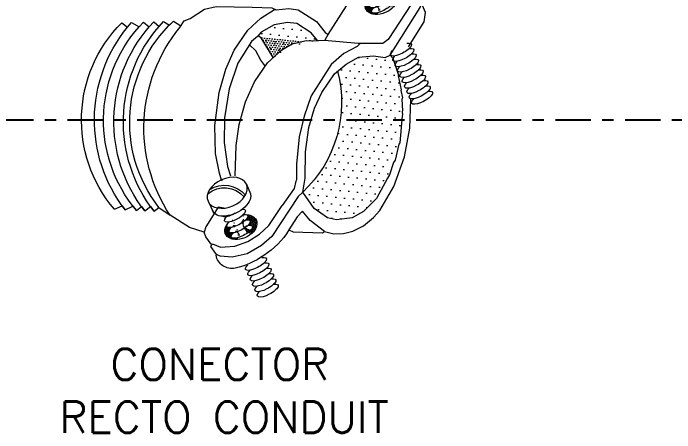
# Model space of a CAD drawing. Header units: inches. Extents: x 1693 to 10990, y 1878 to 5055.
# Drawn here: x 1929.42 to 1935.23, y 2307.72 to 2311.41 of the extents above; entities that cross this region are included whole.
import ezdxf
from ezdxf.enums import TextEntityAlignment as Align

# ---------------------------------------------------------------- set-up
doc = ezdxf.new("R2010")
doc.units = ezdxf.units.IN
doc.linetypes.add('CENTER', pattern=[20, 12.5, -2.5, 2.5, -2.5])
doc.linetypes.add('RAYITAS', pattern=[0.375, 0.25, -0.125])
doc.layers.add('TEXTOLEYENDA', color=3, linetype='Continuous', lineweight=5)
doc.layers.add('TOMACORRIENTE', color=22, linetype='RAYITAS', lineweight=9)
doc.styles.add('Romans', font='romans.shx')
pattern_1 = [(0, (0, 0), (0.03175, 0.0635), [0, -0.0635])]
pattern_2 = [(0, (587.8235844821877, 624.3796472611075), (0.00396875, 0.0079375), [0, -0.0079375])]
pattern_3 = [(0, (585.693024622918, 624.3938007916145), (0.00396875, 0.0079375), [0, -0.0079375])]

# ---------------------------------------------------------------- blocks, each defined once
blk = doc.blocks.new('A$C27AA7388')
at = {"linetype": 'Continuous'}
h = blk.add_hatch(dxfattribs=at)
h.set_pattern_fill('DOTS', color=1, scale=0.3, style=0)
h.set_pattern_definition([(0, (-0.5661286120598561, -5.478261244313217), (0.009375, 0.01875), [0, -0.01875])])
h.paths.add_polyline_path([(1.086045387940089, 1.546583755686811), (1.086045387940089, 1.571427755686727), (1.086045387940089, 1.576752347526281), (1.048778387940047, 1.571427755686727), (0.9431883879400402, 1.515527755686776), (0.8686543879400688, 1.434781755686799), (0.8375983879400337, 1.366458755686722), (0.8375983879400337, 1.229813755686791), (0.8562313879400563, 1.173912755686729), (0.8623756425839701, 1.149334747857324), (0.9121323879401189, 1.229813755686791), (0.9928773879400978, 1.31055875568677), (1.079834387940082, 1.354036755686707), (1.16832091152628, 1.379845226132943)], flags=17)
edge = h.paths.add_edge_path()
edge.add_line((1.16832091152628, 1.379845226132943), (1.086045387940089, 1.546583755686697))
edge.add_line((1.086045387940089, 1.546583755686811), (1.086045387940089, 1.571427755686841))
edge.add_line((1.086045387940089, 1.571427755686727), (1.16832091152628, 1.379845226132943))
edge.add_line((0.9431883879400402, 1.515527755686776), (1.048778387940047, 1.571427755686727))
edge.add_line((1.048778387940047, 1.571427755686727), (1.092256387940097, 1.577639755686732))
edge.add_line((0.8686543879400688, 1.434781755686799), (0.9431883879400402, 1.515527755686776))
edge.add_line((0.8375983879400337, 1.366458755686722), (0.8686543879400688, 1.434781755686686))
edge.add_line((0.8375983879400337, 1.229813755686791), (0.8375983879400337, 1.366458755686836))
edge.add_line((0.8562313879400563, 1.173912755686729), (0.8375983879400337, 1.229813755686678))
edge.add_line((0.9121323879401189, 1.229813755686791), (0.8607178245450768, 1.146653311401224))
edge.add_line((0.9928773879400978, 1.31055875568677), (0.9121323879401189, 1.229813755686791))
edge.add_line((1.079834387940082, 1.354036755686707), (0.9928773879400978, 1.310558755686657))
edge.add_line((1.228902387940138, 1.397514755686757), (1.079834387940082, 1.354036755686707))
at = {"linetype": 'Continuous', "true_color": 0xffffff}
h = blk.add_hatch(dxfattribs=at)
h.set_pattern_fill('DOTS', scale=0.04, style=0)
h.set_pattern_definition(pattern_1)
h.paths.add_polyline_path([(1.16832091152628, 1.379845226133057), (1.086045387940089, 1.546583755686925), (1.086045387940089, 1.571427755686727), (1.086045387940089, 1.576752347526281), (1.048778387939706, 1.571427755686614), (0.9431883879400402, 1.51552775568689), (0.8686543879400688, 1.434781755686686), (0.8375983879400337, 1.366458755686836), (0.8375983879400337, 1.229813755686791), (0.8562313879394878, 1.173912755689685), (0.8623756425839701, 1.149334747857438), (0.9121323879400052, 1.229813755686791), (0.9928773879400978, 1.31055875568677), (1.079834387940195, 1.354036755686707)])
h = blk.add_hatch(dxfattribs=at)
h.set_pattern_fill('DOTS', scale=0.005, style=0)
h.set_pattern_definition([(0, (590.5843196647937, 624.9567756702745), (0.00396875, 0.0079375), [0, -0.0079375])])
edge = h.paths.add_edge_path()
edge.add_ellipse((0.1540541278513956, 1.126080113975718), major_axis=(-0.1406218771183023, -0.09361021659364077), ratio=0.6752419698784514, start_angle=42.08972731300852, end_angle=48.86665173267492)
edge.add_arc((0.3134608919065158, 1.053303146872508), 0.2130198249620937, 109.02577030999069, 196.4488340266438, ccw=False)
edge.add_ellipse((0.1540541278513956, 1.126080113975718), major_axis=(-0.1406218771183023, -0.09361021659364077), ratio=0.6752419698784514, start_angle=210.0978226359812, end_angle=225.7331609408744)
edge.add_arc((0.3038571769853888, 1.059644850333029), 0.2220376994554411, 115.8789286694171, 197.4760293873571)
h = blk.add_hatch(dxfattribs=at)
h.set_pattern_fill('DOTS', scale=0.005, style=0)
h.set_pattern_definition(pattern_3)
edge = h.paths.add_edge_path()
edge.add_ellipse((0.3282255021703122, 0.8858000984465662), major_axis=(-0.1124975016946418, -0.07488817327491261), ratio=0.6752419698784514, start_angle=489.6781825381265, end_angle=597.2179902567689)
edge.add_ellipse((0.2765655993596283, 0.9755720176792693), major_axis=(-0.08206145160966116, -0.04722538871021698), ratio=0.3379127137654078, start_angle=494.3260374164279, end_angle=495.9264411664425, ccw=False)
edge.add_ellipse((0.3028514967863885, 0.936661631219522), major_axis=(-0.08206145160966116, -0.04722538871021698), ratio=0.3379127137654078, start_angle=494.3260374162884, end_angle=588.4633444777387, ccw=False)
edge.add_ellipse((0.3291373942131486, 0.8977512447597746), major_axis=(-0.08206145160966116, -0.04722538871021698), ratio=0.3379127137654078, start_angle=494.7314405992639, end_angle=588.4633444777387, ccw=False)
edge.add_ellipse((0.3562152134513781, 0.8592616811896505), major_axis=(0.08216463922404575, 0.04735183924345218), ratio=0.3373820542715066, start_angle=314.5234339768227, end_angle=408.86972307758776, ccw=False)
edge.add_ellipse((0.3832930326896076, 0.8207721176195264), major_axis=(0.08129242780296858, 0.04739653094710194), ratio=0.3369888101103058, start_angle=36.65766495854001, end_angle=48.4819023738105, ccw=False)
h = blk.add_hatch(dxfattribs=at)
h.set_pattern_fill('DOTS', scale=0.005, style=0)
h.set_pattern_definition(pattern_2)
edge = h.paths.add_edge_path()
edge.add_ellipse((2.45878536144005, 0.8716465679395924), major_axis=(-0.1124975016946418, -0.07488817327491261), ratio=0.6752419698784514, start_angle=489.6781825381265, end_angle=597.2179902567689)
edge.add_ellipse((2.407125458629366, 0.9614184871722955), major_axis=(-0.08206145160966116, -0.04722538871021698), ratio=0.3379127137654078, start_angle=494.3260374164279, end_angle=495.9264411664425, ccw=False)
edge.add_ellipse((2.433411356056126, 0.9225081007125482), major_axis=(-0.08206145160966116, -0.04722538871021698), ratio=0.3379127137654078, start_angle=494.3260374162884, end_angle=588.4633444777387, ccw=False)
edge.add_ellipse((2.459697253482886, 0.8835977142528009), major_axis=(-0.08206145160966116, -0.04722538871021698), ratio=0.3379127137654078, start_angle=494.7314405992639, end_angle=588.4633444777387, ccw=False)
edge.add_ellipse((2.486775072721116, 0.8451081506826768), major_axis=(0.08216463922404575, 0.04735183924345218), ratio=0.3373820542715066, start_angle=314.5234339768227, end_angle=408.86972307758776, ccw=False)
edge.add_ellipse((2.513852891959345, 0.8066185871125526), major_axis=(0.08129242780296858, 0.04739653094710194), ratio=0.3369888101103058, start_angle=36.65766495854001, end_angle=48.4819023738105, ccw=False)
h = blk.add_hatch(dxfattribs=at)
h.set_pattern_fill('DOTS', scale=0.005, style=0)
h.set_pattern_definition(pattern_3)
edge = h.paths.add_edge_path()
edge.add_ellipse((0.3291373942131486, 0.8977512447597746), major_axis=(-0.08206145160966116, -0.04722538871021698), ratio=0.3379127137654078, start_angle=314.32603741646426, end_angle=408.88270564108547, ccw=False)
edge.add_ellipse((0.3028514967863885, 0.936661631219522), major_axis=(-0.08206145160966116, -0.04722538871021698), ratio=0.3379127137654078, start_angle=340.34377987231676, end_angle=408.463344477781, ccw=False)
edge.add_ellipse((0.3282255021703122, 0.8858000984465662), major_axis=(-0.1124975016946418, -0.07488817327491261), ratio=0.6752419698784514, start_angle=306.9360940940699, end_angle=412.4219409435456)
edge.add_ellipse((0.3832930326896076, 0.8207721176195264), major_axis=(-0.08206145160966116, -0.04722538871021698), ratio=0.3379127137654078, start_angle=314.7314405993466, end_angle=348.64975369166933, ccw=False)
edge.add_ellipse((0.3562152134513781, 0.8592616811896505), major_axis=(0.08216463922404575, 0.04735183924345218), ratio=0.3373820542715066, start_angle=134.5420855487276, end_angle=228.8697230775423, ccw=False)
h = blk.add_hatch(dxfattribs=at)
h.set_pattern_fill('DOTS', scale=0.005, style=0)
h.set_pattern_definition(pattern_2)
edge = h.paths.add_edge_path()
edge.add_ellipse((2.459697253482886, 0.8835977142528009), major_axis=(-0.08206145160966116, -0.04722538871021698), ratio=0.3379127137654078, start_angle=314.32603741646426, end_angle=408.8827056410856, ccw=False)
edge.add_ellipse((2.433411356056126, 0.9225081007125482), major_axis=(-0.08206145160966116, -0.04722538871021698), ratio=0.3379127137654078, start_angle=340.3437798723151, end_angle=408.4633444777808, ccw=False)
edge.add_ellipse((2.45878536144005, 0.8716465679395924), major_axis=(-0.1124975016946418, -0.07488817327491261), ratio=0.6752419698784514, start_angle=306.9360940940699, end_angle=412.4219409435457)
edge.add_ellipse((2.513852891959345, 0.8066185871125526), major_axis=(-0.08206145160966116, -0.04722538871021698), ratio=0.3379127137654078, start_angle=314.7314405993467, end_angle=348.64975369166933, ccw=False)
edge.add_ellipse((2.486775072721116, 0.8451081506826768), major_axis=(0.08216463922404575, 0.04735183924345218), ratio=0.3373820542715066, start_angle=134.5420855487277, end_angle=228.8697230775423, ccw=False)
h = blk.add_hatch(dxfattribs=at)
h.set_pattern_fill('DOTS', scale=0.04, style=0)
h.set_pattern_definition(pattern_1)
h.paths.add_polyline_path([(0.9742443879400753, 0.2732917556867278), (0.9804553879400828, 0.2732917556867278), (1.00530038794011, 0.2546577556867078), (1.011511387940118, 0.2546577556867078), (1.204057387940111, 0.1552787556867088), (1.216480387940123, 0.1552787556867088), (1.340703387940039, 0.1118007556867724), (1.365548387940066, 0.1118007556867724), (1.464927387940065, 0.08695575568674485), (1.4959833879401, 0.08695575568674485), (1.682318387940086, 0.07453375568672982), (1.825175387940135, 0.105589755686765), (1.918343387940126, 0.1552787556867086), (1.999088387940106, 0.254657755686708), (2.023933387940133, 0.3229807556867851), (2.017722387940125, 0.4534157556867061), (1.955610387940044, 0.6024837556867904, -0.2770323405676899), (0.9857750550946186, 0.8843211100138149), (0.8997103879401037, 0.8571427556867093), (0.800331387940105, 0.8012417556867604), (0.7257963879401359, 0.7080737556867691), (0.6885293879400933, 0.6211177556867824), (0.6512623879400508, 0.5962727556867549), (0.6574733879400583, 0.5652167556867198), (0.7506413879400498, 0.4534157556867058), (0.7568523879400573, 0.4534157556867058), (0.8375983879400337, 0.3726707556867268), (0.8438093879400412, 0.3726707556867268), (0.8872873879400913, 0.3291917556867929), (0.8997103879401038, 0.3291917556867929)])
at = {"color": 1, "linetype": 'Continuous'}
blk.add_line((1.81275338794012, 2.198757755686756), (1.81275338794012, 2.198757755686756), dxfattribs=at)
at = {"color": 3, "linetype": 'Continuous'}
for p, q in [((1.30343638794011, 2.142856755686807), (1.25995838794006, 2.111800755686772)), ((1.365548387940066, 2.142856755686807), (1.30343638794011, 2.142856755686807)), ((1.25995838794006, 2.111800755686772), (1.135734387940033, 2.05589975568671)), ((1.135734387940033, 2.05589975568671), (1.067411387940069, 1.987577755686743)), ((1.067411387940069, 1.987577755686743), (0.9183433879401264, 1.739129755686804)), ((0.9183433879401264, 1.739129755686804), (0.8375983879400337, 1.602483755686762)), ((0.8375983879400337, 1.602483755686762), (0.8313873879401399, 1.56521675568672)), ((1.154368387940053, 1.596272755686755), (1.359337387940059, 1.596272755686755)), ((1.359337387940059, 1.596272755686755), (1.570517387940072, 1.546583755686811)), ((0.8313873879401399, 1.56521675568672), (0.7692753879400698, 1.484471755686741)), ((1.570517387940072, 1.546583755686811), (1.787908387940092, 1.453415755686706)), ((0.7692753879400698, 1.484471755686741), (0.7382193879400347, 1.416148755686777)), ((1.787908387940092, 1.453415755686706), (1.955610387940055, 1.347825755686813)), ((0.7382193879400347, 1.416148755686777), (0.7382193879400347, 1.242235755686806)), ((1.228902387940138, 1.397514755686757), (1.079834387940082, 1.354036755686707)), ((1.415237387940124, 1.403726755686762), (1.228902387940138, 1.397514755686757)), ((1.589151387940092, 1.378881755686734), (1.415237387940124, 1.403726755686762)), ((2.682318387940086, 1.217390755686779), (2.682318387940086, 1.403726755686762)), ((1.079834387940082, 1.354036755686707), (0.9928773879400978, 1.31055875568677)), ((1.76927538794007, 1.322980755686785), (1.589151387940092, 1.378881755686734)), ((1.955610387940055, 1.347825755686813), (2.104678387940112, 1.223601755686786)), ((0.9928773879400978, 1.31055875568677), (0.9121323879401189, 1.229813755686791)), ((1.924554387940134, 1.254657755686708), (1.76927538794007, 1.322980755686785)), ((0.7382193879400347, 1.242235755686806), (0.7754863879400773, 1.1366457556868)), ((0.9121323879401189, 1.229813755686791), (0.8607178245450768, 1.14665331140111)), ((2.135734387940033, 1.130434755686792), (1.924554387940134, 1.254657755686708)), ((2.104678387940112, 1.223601755686786), (2.154368387940053, 1.161490755686714)), ((2.651262387940051, 1.099378755686757), (2.682318387940086, 1.217390755686779)), ((0.7754863879400773, 1.1366457556868), (0.7754863879400773, 1.105589755686765)), ((0.8313873879401399, 1.105589755686765), (0.8624423879400638, 1.149067755686701)), ((0.7754863879400773, 1.105589755686765), (0.3499744071778321, 1.105589755686765)), ((0.7071633879401134, 0.8633537556867168), (0.8313873879401399, 1.105589755686765)), ((2.676107387940078, 1.068322755686722), (2.651262387940051, 1.099378755686757)), ((2.700952387940106, 0.9999997556867584), (2.676107387940078, 1.068322755686722)), ((0.06741138794006929, 0.8695647556867243), (0.1170587608030942, 0.939071237558897)), ((2.744430387940042, 0.8881987556867443), (2.75064138794005, 0.9192547556867794)), ((2.75064138794005, 0.9192547556867794), (2.756852387940057, 0.9192547556867794)), ((0.06120038794006177, 0.7950307556867529), (0.06741138794006929, 0.8695647556867243)), ((0.6015733879401068, 0.6956517556867539), (0.7071633879401134, 0.8633537556867168)), ((2.700952387940106, 0.8012417556867604), (2.744430387940042, 0.8881987556867443)), ((2.613995387940122, 0.7142857556867739), (2.700952387940106, 0.8012417556867604)), ((0.0798343879400818, 0.7453407556868115), (0.06120038794006177, 0.7950307556867529)), ((0.1046783879401119, 0.7080737556867689), (0.0798343879400818, 0.7453407556868115)), ((0.1171013879401244, 0.6770187556867313), (0.1046783879401119, 0.7080737556867689)), ((0.1171013879401244, 0.6956517556867539), (0.1233123879401319, 0.6956517556867539)), ((0.1233123879401319, 0.6956517556867539), (0.2102693879401158, 0.6708067556867263)), ((0.5518833879400518, 0.6770187556867313), (0.6015733879401068, 0.6956517556867539)), ((2.4959833879401, 0.6521737556867038), (2.613995387940122, 0.7142857556867739)), ((0.1543683879400533, 0.6211177556867824), (0.1171013879401244, 0.6770187556867313)), ((0.2102693879401158, 0.6708067556867263), (0.5518833879400518, 0.6770187556867313)), ((2.390393387940094, 0.6211177556867824), (2.4959833879401, 0.6521737556867038)), ((0.1730013879400758, 0.6086957556867674), (0.1543683879400533, 0.6211177556867824)), ((0.1730013879400758, 0.5900617556867473), (0.1730013879400758, 0.6086957556867674)), ((0.2102693879401158, 0.5403727556868034), (0.1730013879400758, 0.5900617556867473)), ((2.00530038794011, 0.6149067556867749), (2.390393387940094, 0.6211177556867824)), ((0.2785913879400823, 0.5093167556867684), (0.2102693879401158, 0.5403727556868034)), ((2.086045387940089, 0.5217387556867834), (2.148157387940046, 0.5341607556867984)), ((2.148157387940046, 0.5341607556867984), (2.272380387940075, 0.5341607556867984)), ((2.272380387940075, 0.5341607556867984), (2.266169387940067, 0.4968937556867559)), ((0.5146163879401229, 0.5093167556867684), (0.2785913879400823, 0.5093167556867684)), ((2.117101387940124, 0.4285707556867919), (2.086045387940089, 0.5217387556867834)), ((2.266169387940067, 0.4968937556867559), (2.148157387940046, 0.2919247556867504)), ((2.129523387940139, 0.2857137556867428), (2.117101387940124, 0.4285707556867919)), ((1.061200387940062, 0.149067755686815), (0.8624423879400638, 0.2670807556867203)), ((2.129523387940139, 0.2857137556867428), (2.104678387940112, 0.2111797556867714)), ((2.148157387940046, 0.2919247556867504), (2.129523387940139, 0.2857137556867428)), ((2.104678387940112, 0.2111797556867714), (2.061200387940062, 0.149067755686815)), ((1.278591387940082, 0.06211175568671479), (1.061200387940062, 0.149067755686815)), ((2.061200387940062, 0.149067755686815), (2.00530038794011, 0.09316775568674984)), ((1.527039387940135, 0.006210755686765879), (1.278591387940082, 0.06211175568671479)), ((2.00530038794011, 0.09316775568674984), (1.924554387940134, 0.04347775568680845)), ((1.75064138794005, -2.443132416374283e-07), (1.527039387940135, 0.006210755686765879)), ((1.825175387940135, 0.01242175568677339), (1.75064138794005, -2.443132416374283e-07)), ((1.924554387940134, 0.04347775568680845), (1.825175387940135, 0.01242175568677339))]:
    blk.add_line(p, q, dxfattribs=at)
at = {"color": 7, "linetype": 'Continuous', "true_color": 0xffffff}
for p, q in [((1.092256387940097, 1.577639755686732), (1.154368387940053, 1.596272755686755)), ((0.9431883879400402, 1.515527755686776), (1.048778387940047, 1.571427755686727)), ((1.048778387940047, 1.571427755686727), (1.092256387940097, 1.577639755686732)), ((0.8686543879400688, 1.434781755686799), (0.9431883879400402, 1.515527755686776)), ((0.8375983879400337, 1.366458755686722), (0.8686543879400688, 1.434781755686799)), ((0.8375983879400337, 1.229813755686791), (0.8375983879400337, 1.366458755686722)), ((0.8562313879400563, 1.173912755686729), (0.8375983879400337, 1.229813755686791)), ((0.2946760049696877, 1.219690330569392), (0.3461696300089443, 1.13420695780087)), ((0.8624423879400638, 1.149067755686701), (0.8562313879400563, 1.173912755686729)), ((2.425235864239426, 1.205536800062418), (2.476729489278682, 1.120053427293897)), ((0.0134322507331035, 1.032469897382043), (0.06130195607920541, 0.9642708491355734)), ((2.143992110002841, 1.018316366875069), (2.191861815348943, 0.9501173186285996)), ((1.955610387940055, 0.6024837556867624), (2.00530038794011, 0.6149067556867749))]:
    blk.add_line(p, q, dxfattribs=at)
for points in [[(1.582938793359176, 2.559002188105296), (1.58994253785545, 2.500424682711127), (1.538714538663726, 2.493157597014942), (1.536571287715333, 2.422592587183772), (1.484676778495896, 2.412701877722384), (1.493717312233798, 2.35371211751692), (1.438442241578514, 2.343864218421004), (1.44814715359621, 2.28939171701245), (1.395690183313604, 2.28021155057786), (1.395690183313604, 2.224599973259956), (1.351261678262517, 2.214062855297698), (1.351261678262517, 2.142856755686807)], [(2.881076387940084, 1.807452755686768), (2.824934358512223, 1.769521767165429), (2.839109317066004, 1.732565242096939), (2.77993010366788, 1.695598036008505), (2.794638850991646, 1.653210582285283), (2.746507534767375, 1.634216100803087), (2.761503511134151, 1.594082719363314), (2.708318593874196, 1.572789627045495), (2.725078886567076, 1.529085341408063), (2.677449465622885, 1.512038856738968), (2.682318387940086, 1.403726755686762)]]:
    blk.add_lwpolyline(points, dxfattribs=at)
at = {"color": 3, "linetype": 'Continuous'}
for points in [[(2.222691387940131, 1.204968755686764, 0), (2.185424387940088, 1.248446755686814, 0), (2.067411387940069, 1.360247755686714, 0), (1.881076387940084, 1.484471755686741, 0), (1.638840387940036, 1.596272755686755, 0), (1.45250538794005, 1.652173755686704, 0), (1.284803387940087, 1.677018755686731, 0), (1.092256387940097, 1.670806755686726, 0), (0.9556103879400553, 1.633539755686797, 0), (0.8375983879400337, 1.577639755686732, 0)], [(0.8375983879400337, 1.577639755686732, 0), (0.8313873879401399, 1.571427755686727, 0)], [(0.8251753879401349, 1.099378755686757, 0), (0.8189643879401274, 1.105589755686765, 0), (0.7754863879400773, 1.105589755686765, 0)], [(2.402815387940109, 1.068322755686722, 0), (2.421449387940129, 1.111800755686772, 0), (2.607784387940114, 1.111800755686772, 0), (2.651262387940051, 1.099378755686757, 0)], [(2.75064138794005, 0.9192547556867794, 0), (2.719585387940128, 0.9937887556867508, 0), (2.694741387940098, 0.9937887556867508, 0), (2.682318387940086, 0.9254657556867869, 0), (2.613995387940122, 0.8322977556867954, 0), (2.527039387940135, 0.7639747556867178, 0), (2.427660387940136, 0.7142857556867739, 0), (2.328281387940137, 0.6894407556867463, 0), (2.135734387940033, 0.6832297556867388, 0)], [(0.7009523879401058, 0.8509317556868154, 0), (0.7320083879401409, 0.8571427556867093, 0), (0.8375983879400337, 0.9192547556867794, 0), (0.9680323879400703, 0.9565217556867083, 0), (1.266169387940067, 0.9565217556867083, 0), (1.433871387940144, 0.9192547556867794, 0), (1.595362387940099, 0.8633537556867168, 0), (1.7941193879401, 0.7639747556867178, 0), (1.899710387940104, 0.6956517556867539, 0), (1.912132387940119, 0.6956517556867539, 0), (1.96803238794007, 0.6770187556867313, 0), (2.135734387940033, 0.6832297556867388, 0)], [(0.6512623879400508, 0.5962727556867549, 0), (0.6574733879400583, 0.5652167556867198, 0), (0.7506413879400498, 0.4534157556867058, 0), (0.7568523879400573, 0.4534157556867058, 0), (0.8375983879400337, 0.3726707556867268, 0), (0.8438093879400412, 0.3726707556867268, 0), (0.8872873879400913, 0.3291917556867929, 0), (0.8997103879401038, 0.3291917556867929, 0), (0.9742443879400753, 0.2732917556867278, 0), (0.9804553879400828, 0.2732917556867278, 0), (1.00530038794011, 0.2546577556867078, 0), (1.011511387940118, 0.2546577556867078, 0), (1.204057387940111, 0.1552787556867088, 0), (1.216480387940123, 0.1552787556867088, 0), (1.340703387940039, 0.1118007556867724, 0), (1.365548387940066, 0.1118007556867724, 0), (1.464927387940065, 0.08695575568674485, 0), (1.4959833879401, 0.08695575568674485, 0), (1.682318387940086, 0.07453375568672982, 0), (1.825175387940135, 0.1055897556867649, 0), (1.918343387940126, 0.1552787556867088, 0), (1.999088387940105, 0.2546577556867078, 0), (2.023933387940133, 0.3229807556867854, 0), (2.017722387940125, 0.4534157556867058, 0), (1.955610387940055, 0.6024837556867624, 0), (1.850020387940049, 0.6459627556868099, 0), (1.669896387940071, 0.7577637556867103, 0), (1.489772387940093, 0.8385087556868029, 0), (1.334492387940031, 0.8819867556867393, 0), (1.197846387940103, 0.9006207556867594, 0), (1.017722387940125, 0.8944097556867519, 0), (0.8997103879401038, 0.8571427556867093, 0), (0.8003313879401048, 0.8012417556867604, 0), (0.7257963879401359, 0.7080737556867689, 0), (0.6885293879400933, 0.6211177556867824, 0), (0.6512623879400508, 0.5962727556867549, 0), (0.1978463879401033, 0.5962727556867549, 0), (0.1730013879400758, 0.6024837556867624, 0)]]:
    blk.add_polyline3d(points, dxfattribs=at)
at = {"color": 7, "linetype": 'Continuous', "true_color": 0xffffff}
for points in [[(1.25995838794006, 1.403726755686762, 0), (1.24132438794004, 1.453415755686706, 0), (1.197846387940103, 1.527949755686791, 0), (1.185424387940088, 1.596272755686755, 0)], [(1.086045387940089, 1.571427755686727, 0), (1.086045387940089, 1.577639755686732, 0)], [(1.16832091152628, 1.379845226132943, 0), (1.086045387940089, 1.546583755686811, 0), (1.086045387940089, 1.571427755686727, 0)]]:
    blk.add_polyline3d(points, dxfattribs=at)
at = {"color": 1, "linetype": 'Continuous'}
for points in [[(1.25995838794006, 1.403726755686762, 0), (1.25995838794006, 1.397514755686757, 0)], [(2.222691387940131, 1.204968755686764, 0), (2.222691387940131, 1.198757755686756, 0)]]:
    blk.add_polyline3d(points, dxfattribs=at)
at = {"color": 7, "linetype": 'Continuous', "true_color": 0xffffff}
for centre, radius, start, end in [((1.824255607941041, 1.478924926798641), 1.106707140752122, 17.2686030350189, 102.5944899463504), ((1.730076110041864, 1.328383771597828), 1.180388628959578, 20.02401013747344, 96.81813002817222), ((1.721428607369944, 1.311599181462043), 1.126267542010757, 17.65668876148976, 99.44685429658819), ((1.66918175107196, 1.208801266926116), 1.158278302092153, 19.42865898483005, 98.71312691900775), ((1.6237016661795, 1.131780630241224), 1.170847050260635, 19.83612078523923, 98.62333594038076), ((1.630124525042902, 1.137203131482693), 1.112380938388146, 19.6921978218141, 104.5183502659803), ((0.3038571769853888, 1.059644850332916), 0.2220376994554394, 115.8789286694062, 197.4760293872934), ((0.3134608919066295, 1.053303146872622), 0.2130198249620867, 109.0257703100497, 196.4488340266695), ((2.434417036255127, 1.045491319825942), 0.2220376994554394, 115.8789286694062, 197.4760293872934), ((2.444020751176367, 1.039149616365648), 0.2130198249620867, 109.0257703100497, 196.4488340266695), ((1.705509354794458, 1.551433959529049), 0.9813546841752753, 222.8270558674466, 284.7648656996311)]:
    blk.add_arc(centre, radius, start, end, dxfattribs=at)
at = {"color": 3, "linetype": 'Continuous'}
for centre, radius, start, end in [((1.523514592244396, 0.8817889650974848), 1.27092300874754, 24.24731767356051, 97.13990067893454), ((2.667209349531731, 0.8229947228718402), 0.1315365662187742, 316.7802830848739, 47.038513213238), ((2.323667413525186, 1.1748949927578), 0.6232276432095878, 291.5914290470471, 314.8323293235261), ((2.286680747183937, 1.142241763834249), 0.6082491370681292, 268.6528123394695, 295.9671490207724)]:
    blk.add_arc(centre, radius, start, end, dxfattribs=at)
at = {"color": 7, "linetype": 'Continuous', "true_color": 0xffffff}
for centre in [(0.1540541278513956, 1.126080113975718), (2.284613987121134, 1.111926583468744)]:
    blk.add_ellipse(centre, major_axis=(-0.1406218771183023, -0.09361021659364077), ratio=0.6752419698784514, dxfattribs=at)
for centre, major_axis, ratio, start_param, end_param in [((0.1996047540629888, 1.056310805537123), (-0.142613340821158, -0.08590767607778163), 0.5642748827351495, 6.282415737384299, 9.519672629656245), ((2.330164613332727, 1.042157275030149), (-0.142613340821158, -0.08590767607778163), 0.5642748827351495, 6.282415737384299, 9.519672629656245), ((0.2765655993596283, 0.9755720176792693), (-0.08206145160966116, -0.04722538871021698), 0.3379127137654078, 5.675110731653342, 10.27062288843413), ((0.2502797019328682, 1.014482404139017), (-0.08206145160966116, -0.04722538871021698), 0.3379127137654078, 7.764790379593123, 9.310584826286563), ((2.407125458629366, 0.9614184871722955), (-0.08206145160966116, -0.04722538871021698), 0.3379127137654078, 5.675110731653342, 10.27062288843413), ((2.380839561202606, 1.000328873632043), (-0.08206145160966116, -0.04722538871021698), 0.3379127137654078, 7.764790379593123, 9.310584826286563), ((0.3282255021703122, 0.8858000984465662), (-0.1124975016946418, -0.07488817327491261), 0.6752419698784514, 5.357045435152641, 10.42342028212403), ((0.3028514967863885, 0.936661631219522), (-0.08206145160966116, -0.04722538871021698), 0.3379127137654078, 5.486024277664192, 10.27062288843413), ((2.45878536144005, 0.8716465679395924), (-0.1124975016946418, -0.07488817327491261), 0.6752419698784514, 5.357045435152641, 10.42342028212403), ((2.433411356056126, 0.9225081007125482), (-0.08206145160966116, -0.04722538871021698), 0.3379127137654078, 5.486024277664192, 10.27062288843413), ((0.3291373942131486, 0.8977512447597746), (-0.08206145160966116, -0.04722538871021698), 0.3379127137654078, 5.486024277664192, 10.27062288843413), ((0.3562152134513781, 0.8592616811896505), (0.08216463922404575, 0.04735183924345218), 0.3373820542715066, 2.34265522519839, 7.136122879421348), ((2.459697253482886, 0.8835977142528009), (-0.08206145160966116, -0.04722538871021698), 0.3379127137654078, 5.486024277664192, 10.27062288843413), ((2.486775072721116, 0.8451081506826768), (0.08216463922404575, 0.04735183924345218), 0.3373820542715066, 2.34265522519839, 7.136122879421348), ((2.513852891959345, 0.8066185871125526), (0.08129242780296858, 0.04739653094710194), 0.3369888101103058, 0.6397969496194724, 0.8461688240534486), ((0.3832930326896076, 0.8207721176195264), (-0.08206145160966116, -0.04722538871021698), 0.3379127137654078, 5.486024277664192, 6.085086138186885), ((2.513852891959345, 0.8066185871125526), (-0.08206145160966116, -0.04722538871021698), 0.3379127137654078, 5.486024277664192, 6.085086138186885), ((2.643698535470207, 0.6112250090345697), (-0.08206145160966116, -0.04722538871021698), 0.3379127137654078, 5.486024277664192, 10.27062288843413), ((0.5657104710539897, 0.5475577666220488), (-0.08206145160966116, -0.04722538871021698), 0.3379127137654078, 5.486024277664066, 10.27062288843413), ((2.669984432896968, 0.5723146225748224), (-0.08206145160966116, -0.04722538871021698), 0.3379127137654078, 5.486024277664192, 10.27062288843413), ((2.696270330323728, 0.533404236115075), (-0.08206145160966116, -0.04722538871021698), 0.3379127137654078, 5.486024277664066, 10.27062288843413), ((2.696270330323728, 0.533404236115075), (-0.08206145160966116, -0.04722538871021698), 0.3379127137654078, 5.486024277664192, 10.27062288843413), ((2.696270330323728, 0.533404236115075), (-0.08206145160966116, -0.04722538871021698), 0.3379127137654078, 5.486024277664192, 10.27062288843413), ((0.5919963684807499, 0.5086473801623015), (-0.08206145160966116, -0.04722538871021698), 0.3379127137654078, 5.486024277664192, 10.27062288843413), ((2.722556227750488, 0.4944938496553277), (-0.08206145160966116, -0.04722538871021698), 0.3379127137654078, 5.486024277664192, 10.27062288843413), ((0.61828226590751, 0.4697369937025542), (-0.08206145160966116, -0.04722538871021698), 0.3379127137654078, 5.486024277664192, 10.27062288843413), ((0.6445681633342701, 0.4308266072428069), (-0.08206145160966116, -0.04722538871021698), 0.3379127137654078, 5.486024277664192, 10.27062288843413), ((2.748842125177248, 0.4555834631955804), (-0.08206145160966116, -0.04722538871021698), 0.3379127137654078, 5.486024277664192, 10.27062288843413), ((0.6708540607610303, 0.3919162207830595), (-0.08206145160966116, -0.04722538871021698), 0.3379127137654078, 5.486024277664192, 10.27062288843413), ((2.775128022604008, 0.4166730767358331), (-0.08206145160966116, -0.04722538871021698), 0.3379127137654078, 5.486024277664192, 10.27062288843413), ((0.6971399581877904, 0.3530058343233122), (-0.08206145160966116, -0.04722538871021698), 0.3379127137654078, 5.486024277664192, 10.27062288843413), ((0.7234258556145505, 0.3140954478635649), (-0.08206145160966116, -0.04722538871021698), 0.3379127137654078, 5.486024277664192, 10.27062288843413), ((0.7497117530413107, 0.2751850614038176), (-0.08206145160966116, -0.04722538871021698), 0.3379127137654078, 5.486024277664192, 10.27062288843413), ((0.7759976504680708, 0.2362746749440703), (-0.08206145160966116, -0.04722538871021698), 0.3379127137654078, 5.486024277664192, 10.27062288843413), ((0.8022835478948309, 0.197364288484323), (-0.08206145160966116, -0.04722538871021698), 0.3379127137654078, 5.486024277664192, 10.27062288843413)]:
    blk.add_ellipse(centre, major_axis=major_axis, ratio=ratio, start_param=start_param, end_param=end_param, dxfattribs=at)
at = {"color": 1, "linetype": 'Continuous'}
blk.add_ellipse((0.3832930326896076, 0.8207721176195264), major_axis=(0.08129242780296858, 0.04739653094710194), ratio=0.3369888101103058, start_param=0.6397969496194724, end_param=0.8461688240534486, dxfattribs=at)

msp = doc.modelspace()

# ---------------------------------------------------------------- linework, layer by layer
at = {"color": 4, "linetype": 'CENTER', "ltscale": 0.025}
msp.add_line((1911.521871603123, 2310.471024992514), (1941.162204488754, 2310.471024992514), dxfattribs=at)

# ---------------------------------------------------------------- block references
at = {"layer": 'TOMACORRIENTE', "linetype": 'Continuous', "ltscale": 0.05, "xscale": -1.094121552250034, "yscale": 1.09412155225002, "zscale": 1.094121552250043, "rotation": 57.67839465985783}
msp.add_blockref('A$C27AA7388', (1933.66416789091, 2311.290678104708), dxfattribs=at)

# ---------------------------------------------------------------- texts
at = {"layer": 'TEXTOLEYENDA', "color": 4, "style": 'Romans'}
for s, p in [('CONECTOR', (1931.234890675787, 2308.183174176723)), ('RECTO CONDUIT', (1931.272051964837, 2307.718938153442))]:
    msp.add_text(s, height=0.2735303880625108, dxfattribs=at).set_placement(p, align=Align.CENTER)

doc.saveas('drawing.dxf')
